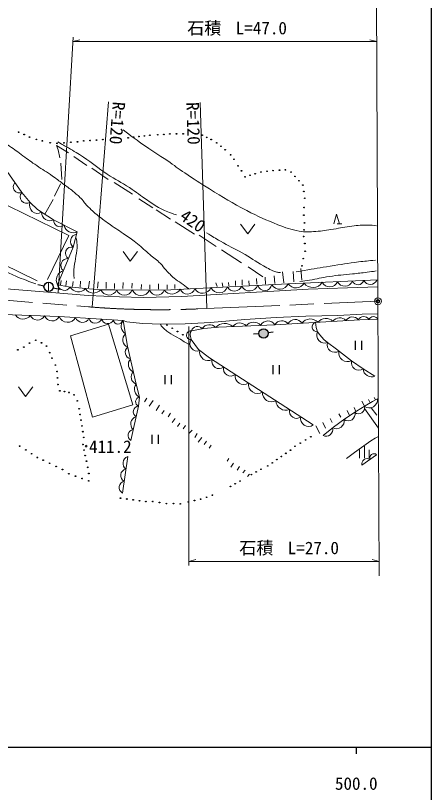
# Model space of a CAD drawing. Units: millimetres, scale not verified. Extents: x 40000 to 680000, y 20000 to 380000.
# Drawn here: x 518166 to 579000, y 198357 to 311956 of the extents above; entities that cross this region are included whole.
import ezdxf
from ezdxf.enums import TextEntityAlignment as Align

# ---------------------------------------------------------------- set-up
doc = ezdxf.new("R2010")
doc.units = ezdxf.units.MM
doc.header["$LTSCALE"] = 1000
doc.header["$PDMODE"] = 32
doc.header["$PDSIZE"] = 500
doc.linetypes.add('CHAIN', pattern=[18.5, 12, -1.5, 3.5, -1.5])
for name, color, linetype, lineweight in [('M-BGD', 7, 'Continuous', 13), ('M-BMK', 2, 'CHAIN', 13), ('M-BMK-SRVR', 3, 'Continuous', 13), ('M-STR-HTXT', 7, 'Continuous', 13), ('M-TTL-BAND', 7, 'Continuous', 25)]:
    doc.layers.add(name, color=color, linetype=linetype, lineweight=lineweight)
doc.layers.add('M-OTRS', color=6, linetype='Continuous')
doc.styles.add('ＭＳ ゴシック', font='')
doc.styles.get('ＭＳ ゴシック').set_extended_font_data('MS Gothic')

msp = doc.modelspace()

# ---------------------------------------------------------------- hatches: boundary and pattern name
at = {"layer": 'M-BGD'}
msp.add_hatch(color=256, dxfattribs=at).paths.add_polyline_path([(555114, 265375, 0.97359), (553768, 265603, 0.01338), (553761, 265567, 0.41421), (554342, 264794, 0.41421)])

# ---------------------------------------------------------------- linework, layer by layer
for p, q in [((524412, 292300), (524180, 292972)), ((524180, 292972), (525933, 291859)), ((524643, 291141), (524412, 292300)), ((528616, 290048), (526670, 291334)), ((524771, 290357), (524945, 287970)), ((516959, 289129), (519083, 286101)), ((531710, 287979), (529346, 289630)), ((535290, 285824), (532579, 287562)), ((524732, 287349), (523880, 285524)), ((519083, 286101), (520282, 284629)), ((538232, 283824), (536217, 285168)), ((520282, 284629), (521375, 283577)), ((523689, 285055), (522436, 282889)), ((521375, 283577), (523709, 282063)), ((540839, 282179), (538754, 283535)), ((564714, 281519), (565134, 282919)), ((565134, 282919), (565554, 281519)), ((523709, 282063), (527200, 280318)), ((544333, 279978), (541517, 281777)), ((551074, 281445), (552124, 280045)), ((552124, 280045), (553174, 281445)), ((565904, 281519), (565204, 281519)), ((527200, 280318), (526609, 278086)), ((547522, 278168), (545031, 279847)), ((526609, 278086), (524317, 272576)), ((533888, 277456), (534938, 276056)), ((534938, 276056), (535988, 277456)), ((551217, 275781), (548275, 277704)), ((554350, 273734), (552195, 275217)), ((560036, 273284), (559882, 274960)), ((555970, 273898), (556082, 272774)), ((557426, 272851), (557232, 274504)), ((558878, 273029), (558770, 274550)), ((523010, 272970), (523010, 271604)), ((524842, 273229), (524736, 272599)), ((525634, 273173), (525547, 272444)), ((526587, 273061), (526506, 272313)), ((527665, 273104), (527597, 272251)), ((528973, 273114), (528854, 272130)), ((530244, 273033), (530157, 272086)), ((531440, 272959), (531409, 272024)), ((532660, 272769), (532622, 272050)), ((533889, 272939), (533865, 272027)), ((535225, 272846), (535186, 272081)), ((539082, 272707), (539087, 271950)), ((539921, 271819), (558048, 272744)), ((541466, 272640), (541466, 272022)), ((547662, 272323), (547482, 272895)), ((548471, 272359), (548383, 272890)), ((549357, 272431), (549300, 272915)), ((550356, 272503), (550319, 273142)), ((551298, 272570), (551308, 273327)), ((552290, 273179), (552321, 272551)), ((553459, 272654), (553413, 273529)), ((554741, 272685), (554669, 273689)), ((558048, 272744), (571155, 273288)), ((512724, 272303), (523453, 271444)), ((524317, 272576), (525936, 272282)), ((525936, 272282), (528375, 272029)), ((528375, 272029), (530626, 271861)), ((530626, 271861), (532686, 271840)), ((532686, 271840), (539921, 271819)), ((536559, 271940), (536579, 272614)), ((537789, 271934), (537800, 272568)), ((540339, 271968), (540346, 272578)), ((542492, 270862), (560967, 271963)), ((560967, 271963), (566736, 272166)), ((566736, 272166), (571159, 272292)), ((523453, 271444), (528773, 271044)), ((528773, 271044), (533351, 270806)), ((533351, 270806), (536842, 270750)), ((536842, 270750), (542492, 270862)), ((516368, 268234), (524553, 267956)), ((560649, 267991), (565324, 268113)), ((565324, 268113), (568868, 268283)), ((568868, 268283), (571176, 268334)), ((524553, 267956), (530740, 267574)), ((530740, 267574), (533886, 267383)), ((533886, 267383), (534442, 267192)), ((534555, 263618), (533886, 267383)), ((534442, 267192), (536736, 266948)), ((542958, 266896), (546677, 267087)), ((546677, 267087), (551682, 267504)), ((551682, 267504), (556305, 267800)), ((556111, 266750), (568546, 267480)), ((556305, 267800), (560649, 267991)), ((562040, 267098), (562156, 266320)), ((568546, 267480), (571179, 267532)), ((526203, 265138), (531772, 266829)), ((531772, 266829), (535329, 255032)), ((536736, 266948), (539586, 266844)), ((539490, 266596), (539360, 266852)), ((539853, 266202), (539490, 266596)), ((539586, 266844), (542958, 266896)), ((540309, 265823), (539853, 266202)), ((540888, 265398), (540309, 265823)), ((543737, 265681), (543911, 265855)), ((543911, 265855), (545684, 266220)), ((545684, 266220), (547839, 266376)), ((547839, 266376), (556111, 266750)), ((562156, 266320), (562330, 265729)), ((529447, 253232), (526203, 265138)), ((541545, 265028), (540888, 265398)), ((542286, 264641), (541545, 265028)), ((543703, 265264), (543737, 265681)), ((543859, 264569), (543703, 265264)), ((562330, 265729), (562666, 265254)), ((562666, 265254), (563234, 264594)), ((535789, 258057), (534555, 263618)), ((542827, 264263), (542286, 264641)), ((543667, 263802), (542827, 264263)), ((544928, 263118), (543859, 264569)), ((563234, 264594), (563801, 264130)), ((563801, 264130), (565087, 263157)), ((546544, 261893), (544928, 263118)), ((565087, 263157), (567323, 261483)), ((561698, 252113), (546544, 261893)), ((567323, 261483), (569003, 260301)), ((569003, 260301), (570741, 259223)), ((536310, 256180), (535789, 258057)), ((518579, 257661), (519629, 256261)), ((519629, 256261), (520679, 257661)), ((536154, 254842), (536310, 256180)), ((537363, 256004), (537025, 255496)), ((537702, 254819), (538295, 255665)), ((569791, 255835), (570045, 255327)), ((570360, 255506), (571094, 255930)), ((570637, 256089), (570807, 255750)), ((535329, 255032), (529447, 253232)), ((535009, 249822), (536154, 254842)), ((538718, 254226), (539226, 254988)), ((567674, 254649), (567928, 254057)), ((568020, 254092), (569279, 254888)), ((568796, 255579), (569147, 254914)), ((569214, 254502), (571247, 251645)), ((569279, 254888), (570360, 255506)), ((570189, 254615), (571008, 253537)), ((539565, 253718), (539903, 254226)), ((540496, 253295), (540835, 253803)), ((565473, 253718), (565727, 253210)), ((566317, 252968), (568020, 254092)), ((566658, 254226), (566997, 253464)), ((541089, 252448), (541512, 253041)), ((541851, 251855), (542189, 252363)), ((563102, 252448), (563525, 251601)), ((564203, 253041), (564457, 252448)), ((564648, 251752), (566317, 252968)), ((542697, 251517), (543036, 252025)), ((543978, 251351), (543538, 250887)), ((562086, 251940), (562679, 250839)), ((563142, 250558), (564648, 251752)), ((544391, 250247), (544729, 250839)), ((544899, 249569), (545407, 250247)), ((570146, 249795), (570748, 250165)), ((570748, 250165), (571252, 250386)), ((545745, 249231), (546084, 249739)), ((546507, 248723), (546761, 249146)), ((567759, 248045), (569115, 249030)), ((569115, 249030), (570146, 249795)), ((569198, 247225), (569198, 248975)), ((566554, 247188), (567759, 248045)), ((568498, 247225), (568498, 248450)), ((568825, 246203), (570980, 247744)), ((569898, 247225), (569898, 248450)), ((533822, 242123), (534570, 247476)), ((549132, 246775), (549386, 247199)), ((549640, 245929), (550063, 246521)), ((550910, 246013), (550571, 245505)), ((551418, 245082), (551757, 245505)), ((552385, 244918), (552096, 244548))]:
    msp.add_line(p, q, dxfattribs=at)
at = {"layer": 'M-BGD', "lineweight": 25}
for p, q in [((521423, 272632), (522342, 272432)), ((523678, 272150), (524632, 271953)), ((552966, 265438), (553755, 265456)), ((555110, 265592), (555863, 265728)), ((567853, 264395), (567853, 263095)), ((568828, 263095), (568828, 264395)), ((555809, 260836), (555809, 259536)), ((556784, 259536), (556784, 260836)), ((540012, 259350), (540012, 258050)), ((540987, 258050), (540987, 259350)), ((538086, 250650), (538086, 249350)), ((539061, 249350), (539061, 250650))]:
    msp.add_line(p, q, dxfattribs=at)
at = {"layer": 'M-BGD'}
msp.add_lwpolyline([(521345, 273141), (511419, 277978), (514920, 285163), (525959, 279783), (522821, 273343)], dxfattribs=at)
at = {"layer": 'M-BGD', "lineweight": 25}
for centre, radius in [((518616, 294899), 50), ((519422, 294564), 50), ((520210, 294188), 50), ((535430, 294171), 50), ((536221, 294262), 50), ((537011, 294353), 50), ((537802, 294444), 50), ((538964, 294530), 50), ((539853, 294584), 50), ((540743, 294638), 50), ((541717, 294663), 50), ((542685, 294659), 50), ((545461, 294457), 50), ((521214, 293850), 50), ((522086, 293637), 50), ((523240, 293359), 50), ((524222, 293270), 50), ((525247, 293352), 50), ((526244, 293420), 50), ((527240, 293488), 50), ((528135, 293635), 50), ((529070, 293694), 50), ((530005, 293753), 50), ((530939, 293813), 50), ((534640, 294080), 50), ((546122, 294141), 50), ((546784, 293825), 50), ((547592, 293337), 50), ((548214, 292838), 50), ((548835, 292339), 50), ((549621, 291589), 50), ((550108, 290935), 50), ((550707, 289979), 50), ((551222, 289250), 50), ((552469, 288597), 50), ((553206, 288829), 50), ((554067, 289076), 50), ((554949, 289180), 50), ((555830, 289284), 50), ((556779, 289354), 50), ((557635, 289386), 50), ((558459, 289077), 50), ((551733, 288365), 50), ((559037, 288441), 50), ((559614, 287804), 50), ((560192, 287168), 50), ((560337, 286248), 50), ((560463, 285235), 50), ((560359, 283891), 50), ((560328, 282763), 50), ((560365, 280633), 50), ((560430, 281628), 50), ((560300, 279638), 50), ((560474, 278635), 50), ((560517, 277491), 50), ((560247, 276412), 50), ((560056, 275353), 50), ((523010, 272287), 683), ((540315, 266701), 50), ((541090, 266230), 50), ((554438, 265471), 683), ((541865, 265758), 50), ((542641, 265287), 50), ((520212, 264073), 50), ((521123, 264475), 50), ((521970, 264101), 50), ((522687, 263627), 50), ((518504, 263083), 50), ((519378, 263478), 50), ((523171, 262661), 50), ((523492, 261854), 50), ((523995, 260850), 50), ((524243, 259918), 50), ((524304, 258966), 50), ((524365, 258014), 50), ((524649, 257091), 50), ((525317, 256962), 50), ((525985, 256832), 50), ((526728, 256492), 50), ((527202, 255630), 50), ((527473, 254472), 50), ((527607, 253632), 50), ((527740, 252791), 50), ((527874, 251951), 50), ((528008, 251111), 50), ((528142, 250271), 50), ((560588, 249905), 50), ((561367, 250373), 50), ((518771, 248984), 50), ((528022, 249243), 50), ((559029, 248969), 50), ((559809, 249437), 50), ((519674, 248440), 50), ((520514, 247888), 50), ((528191, 248429), 50), ((528360, 247615), 50), ((557710, 247942), 50), ((558374, 248403), 50), ((521354, 247335), 50), ((522211, 246942), 50), ((523154, 246488), 50), ((528555, 246804), 50), ((555720, 246557), 50), ((556383, 247019), 50), ((557047, 247480), 50), ((524098, 246034), 50), ((525042, 245579), 50), ((528721, 245896), 50), ((554058, 245616), 50), ((555056, 246096), 50), ((525959, 244960), 50), ((526927, 244615), 50), ((527896, 244271), 50), ((528887, 244988), 50), ((552659, 244827), 50), ((553358, 245222), 50), ((528864, 243926), 50), ((549600, 243107), 50), ((550299, 243501), 50), ((550999, 243896), 50), ((533522, 241394), 50), ((534446, 241267), 50), ((535371, 241140), 50), ((536296, 241013), 50), ((537220, 240886), 50), ((538227, 240908), 50), ((543427, 240833), 50), ((544331, 241042), 50), ((545235, 241252), 50), ((546112, 241523), 50), ((546960, 241837), 50), ((539229, 240751), 50), ((540231, 240593), 50), ((541274, 240588), 50), ((542262, 240566), 50)]:
    msp.add_circle(centre, radius, dxfattribs=at)
at = {"layer": 'M-BGD'}
msp.add_circle((528495, 248995), 121, dxfattribs=at)
for centre, radius, start, end in [((518718, 286912), 889, 135.89537, 294.19541), ((519800, 285460), 961, 138.22055, 300.09032), ((521383, 284208), 1179, 159.09162, 300.12813), ((523201, 283180), 1227, 179.59488, 294.46631), ((524688, 282051), 979, 179.27421, 307.59568), ((526613, 281536), 1352, 191.12464, 295.74525), ((527290, 278925), 1081, 99.35355, 230.96011), ((526381, 277200), 914, 75.5519, 239.27049), ((525776, 275441), 983, 81.97208, 232.85032), ((525548, 273285), 1421, 104.885, 209.9374), ((556818, 273259), 1334, 208.55568, 337.28847), ((559187, 273497), 1365, 213.47434, 331.27658), ((561659, 273761), 1573, 215.81698, 328.93394), ((564106, 273524), 1241, 207.5747, 337.17622), ((566316, 273579), 1193, 206.69798, 338.05294), ((568251, 273503), 907, 204.04739, 340.70353), ((570041, 273708), 1062, 208.37593, 336.37499), ((525296, 272761), 997, 190.70477, 329.73174), ((527348, 272930), 1367, 209.42791, 318.75981), ((529564, 272794), 1414, 212.7737, 318.67462), ((531800, 272369), 1280, 203.37784, 335.55261), ((534102, 272267), 1215, 200.61466, 339.05222), ((536510, 272417), 1401, 204.66737, 334.99952), ((538851, 272197), 1135, 199.13693, 340.52996), ((541043, 272595), 1364, 214.66872, 331.17542), ((543294, 272358), 1137, 201.72901, 344.11514), ((545539, 272631), 1292, 206.86931, 338.97484), ((547926, 272685), 1289, 203.66635, 342.17779), ((550179, 272816), 1153, 207.15643, 338.68772), ((552399, 272956), 1274, 206.00218, 339.84196), ((554609, 272787), 1050, 194.91515, 350.929), ((519258, 268836), 1277, 211.24914, 324.85965), ((521372, 268630), 1194, 206.30265, 329.80614), ((523495, 268478), 1180, 202.35498, 333.75381), ((525781, 268414), 1310, 200.42984, 332.49765), ((527950, 268146), 1062, 198.54871, 334.37879), ((529843, 267951), 973, 195.72581, 337.20168), ((531634, 267847), 935, 196.97112, 336.0733), ((533154, 267507), 667, 183.34579, 349.69864), ((534978, 266561), 1367, 143.02902, 237.12166), ((550948, 265785), 1219, 39.45334, 145.71902), ((552984, 265765), 1352, 41.15398, 144.01839), ((555086, 266058), 1237, 34.00009, 151.17228), ((557111, 266167), 1157, 36.94385, 149.77498), ((559069, 266373), 1144, 32.09626, 154.62258), ((561287, 265999), 1589, 44.87574, 141.8431), ((562261, 266430), 704, 108.25433, 275.64642), ((563559, 266208), 1464, 45.23713, 141.48171), ((565582, 266552), 1211, 41.79036, 144.92848), ((567436, 266756), 1126, 39.09167, 147.62717), ((569085, 267089), 862, 28.94921, 154.01915), ((570516, 267182), 750, 27.8581, 154.42642), ((543824, 265214), 646, 82.25553, 273.10141), ((544770, 265618), 891, 38.66836, 164.5989), ((546525, 265482), 1266, 43.16162, 146.80887), ((548757, 265151), 1773, 48.1337, 137.52915), ((534960, 264553), 1124, 130.1006, 250.36572), ((563393, 265231), 1174, 154.91989, 290.32621), ((544708, 263949), 1051, 143.89194, 292.54984), ((564847, 263807), 1094, 162.81581, 303.07797), ((535226, 262715), 1011, 129.54928, 255.47041), ((546330, 262735), 1243, 168.70391, 298.72037), ((566752, 262678), 1325, 170.78937, 295.5659), ((535837, 260952), 1167, 137.79717, 247.22252), ((547935, 261371), 1044, 164.77951, 309.54769), ((568390, 261214), 1100, 165.88746, 303.86374), ((549662, 260331), 1088, 167.54332, 306.78388), ((570256, 260381), 1255, 183.67304, 292.72914), ((536208, 259105), 1129, 136.85643, 248.16326), ((551520, 259238), 1227, 169.5981, 304.7291), ((536782, 257322), 1236, 143.50038, 247.54784), ((553588, 258080), 1377, 173.73776, 300.58945), ((555599, 256789), 1314, 175.41457, 298.91263), ((536425, 255489), 701, 99.44693, 247.21975), ((557736, 255744), 1506, 184.00805, 290.31916), ((569906, 255779), 1198, 232.7278, 7.27702), ((536198, 254025), 818, 93.13544, 241.18459), ((568357, 254579), 860, 228.26521, 16.69797), ((559263, 254088), 1033, 166.32101, 308.00619), ((566832, 253681), 986, 232.16438, 14.99417), ((536137, 252235), 1123, 107.27459, 227.04544), ((560996, 252999), 1131, 165.93274, 308.39446), ((565089, 252695), 1156, 242.13209, 10.34315), ((535499, 250547), 875, 98.36513, 235.9549), ((563585, 251445), 991, 243.47577, 13.30435), ((570588, 247287), 602, 49.39313, 201.74048), ((534951, 246475), 1072, 110.85799, 233.24658), ((569611, 246376), 805, 58.7132, 192.42041), ((534453, 244708), 919, 98.9256, 245.17897), ((534274, 242952), 944, 102.67464, 241.42993)]:
    msp.add_arc(centre, radius, start, end, dxfattribs=at)
for points, knots in [([(543520, 272003), (542978, 272395), (542842, 272494), (542406, 272808), (541999, 273101), (541748, 273234), (541363, 273555), (540869, 273968), (540639, 274251), (540199, 274720), (539850, 275091), (539715, 275353), (539353, 275710), (538790, 276265), (538401, 276494), (537800, 277008), (537085, 277620), (536724, 278009), (535985, 278591), (535321, 279115), (534928, 279381), (534236, 279866), (533366, 280475), (532857, 280785), (531988, 281395), (531405, 281805), (531076, 282031), (530517, 282473), (529814, 283027), (529435, 283359), (528802, 283990), (528359, 284432), (528185, 284749), (527748, 285195), (527317, 285635), (527052, 285858), (526577, 286250), (526022, 286709), (525683, 286931), (525106, 287362), (524512, 287806), (524185, 288062), (523577, 288486), (522686, 289105), (522154, 289402), (521259, 290015), (520460, 290564), (520033, 290900), (519243, 291463), (518476, 292011), (518067, 292349), (517274, 292858), (516717, 293214), (516388, 293386), (515814, 293715), (515042, 294158), (514598, 294387), (513829, 294835), (513274, 295158), (512959, 295332), (512423, 295685), (511882, 296041), (511613, 296290), (511079, 296658), (510489, 297065), (510159, 297296), (509542, 297662), (508851, 298073), (508414, 298217), (507727, 298635), (507070, 299034), (506736, 299310), (506120, 299771), (505306, 300380), (504850, 300726), (504086, 301398), (503505, 301909), (503241, 302262), (502657, 302769), (502273, 303102), (502140, 303214), (501653, 303596)], [0, 0, 0, 0, 1, 1, 1, 2, 2, 2, 3, 3, 3, 4, 4, 4, 5, 5, 5, 6, 6, 6, 7, 7, 7, 8, 8, 8, 9, 9, 9, 10, 10, 10, 11, 11, 11, 12, 12, 12, 13, 13, 13, 14, 14, 14, 15, 15, 15, 16, 16, 16, 17, 17, 17, 18, 18, 18, 19, 19, 19, 20, 20, 20, 21, 21, 21, 22, 22, 22, 23, 23, 23, 24, 24, 24, 25, 25, 25, 26, 26, 26, 27, 27, 27, 27]), ([(570965, 281223), (570393, 281291), (570218, 281297), (569737, 281315), (568813, 281350), (568293, 281272), (567374, 281176), (566306, 281065), (565724, 280885), (564662, 280724), (563656, 280573), (563095, 280439), (562079, 280377), (561139, 280320), (560597, 280275), (559669, 280435), (558412, 280651), (557730, 280912), (556541, 281373), (554715, 282081), (553716, 282548), (551976, 283447), (549796, 284574), (548636, 285321), (546544, 286604), (545112, 287482), (544323, 287996), (542929, 288933), (541939, 289599), (541416, 290017), (540429, 290688), (538959, 291689), (538092, 292186), (536641, 293214), (535556, 293982), (535202, 294242), (533899, 295230)], [0, 0, 0, 0, 1, 1, 1, 2, 2, 2, 3, 3, 3, 4, 4, 4, 5, 5, 5, 6, 6, 6, 7, 7, 7, 8, 8, 8, 9, 9, 9, 10, 10, 10, 11, 11, 11, 12, 12, 12, 12]), ([(541686, 282812), (540597, 283173), (540237, 283286), (539374, 283733), (538583, 284142), (538186, 284454), (537445, 284949), (536409, 285643), (535878, 286103), (534839, 286792), (533594, 287616), (532820, 287955), (531571, 288773), (530175, 289687), (529485, 290333), (528095, 291258), (527261, 291813), (526773, 292093), (525906, 292596), (525297, 292949), (525097, 293062), (524336, 293479)], [0, 0, 0, 0, 1, 1, 1, 2, 2, 2, 3, 3, 3, 4, 4, 4, 5, 5, 5, 6, 6, 6, 7, 7, 7, 7]), ([(521117, 272704), (519515, 273302), (519073, 273481), (517785, 274034), (515951, 274822), (514936, 275303), (513187, 276263), (512487, 276647), (512004, 276755), (511434, 277315), (511261, 277485), (511168, 277597), (511070, 277819), (510956, 278075), (510906, 278276), (511014, 278534), (511123, 278796), (511323, 278852), (511490, 279081), (511775, 279471), (511871, 279732), (512093, 280161), (512508, 280964), (512641, 281461), (513039, 282272), (513625, 283467), (514312, 283986), (514652, 285273), (514802, 285841), (514745, 286186), (514764, 286773), (514784, 287379), (514774, 287589), (514745, 288324)], [0, 0, 0, 0, 1, 1, 1, 2, 2, 2, 3, 3, 3, 4, 4, 4, 5, 5, 5, 6, 6, 6, 7, 7, 7, 8, 8, 8, 9, 9, 9, 10, 10, 10, 11, 11, 11, 11]), ([(526985, 279504), (527113, 279029), (527143, 278851), (527176, 278424), (527225, 277784), (527083, 277427), (527001, 276791), (526920, 276169), (526803, 275831), (526748, 275206), (526690, 274541), (526703, 274292), (526734, 273496)], [0, 0, 0, 0, 1, 1, 1, 2, 2, 2, 3, 3, 3, 4, 4, 4, 4]), ([(556904, 274366), (556659, 274378), (556570, 274404), (556360, 274447), (555544, 274610), (555170, 274971), (554442, 275374), (553190, 276066), (552541, 276544), (551296, 277250), (550081, 277940), (549364, 278260), (548151, 278954), (547337, 279419), (547073, 279572), (546083, 280170)], [0, 0, 0, 0, 1, 1, 1, 2, 2, 2, 3, 3, 3, 4, 4, 4, 5, 5, 5, 5]), ([(559198, 274463), (559766, 274566), (559911, 274591), (560368, 274671), (561859, 274934), (562696, 275072), (564192, 275308), (565810, 275564), (566712, 275742), (568339, 275934), (569311, 276048), (569632, 276085), (570830, 276189)], [0, 0, 0, 0, 1, 1, 1, 2, 2, 2, 3, 3, 3, 4, 4, 4, 4]), ([(559760, 273074), (560428, 273151), (560608, 273179), (561150, 273259), (562285, 273427), (562901, 273637), (564035, 273804), (565371, 274000), (566129, 274030), (567470, 274180), (568299, 274273), (568764, 274313), (569591, 274424), (570114, 274493), (570283, 274517), (570929, 274615)], [0, 0, 0, 0, 1, 1, 1, 2, 2, 2, 3, 3, 3, 4, 4, 4, 5, 5, 5, 5])]:
    msp.add_open_spline(points, degree=3, knots=knots, dxfattribs=at)
at = {"layer": 'M-BMK'}
for p, q in [((508706, 270977), (528857, 269360)), ((544814, 269059), (571168, 270177))]:
    msp.add_line(p, q, dxfattribs=at)
msp.add_arc((539289, 399386), 130444, 265.41291, 272.4276, dxfattribs=at)
at = {"layer": 'M-BMK-SRVR'}
for p, q in [((570971, 316409), (571168, 270177)), ((571168, 270177), (571339, 230022))]:
    msp.add_line(p, q, dxfattribs=at)
msp.add_circle((571168, 270177), 500, dxfattribs=at)
msp.add_point((571168, 270177), dxfattribs=at)
at = {"layer": 'M-OTRS'}
msp.add_point((571168, 270177), dxfattribs=at)
at = {"layer": 'M-STR-HTXT'}
for p, q in [((526584, 308780), (524421, 271371)), ((526548, 308160), (527548, 308410)), ((526548, 308160), (571006, 308160)), ((571006, 308160), (570006, 308410)), ((529371, 269320), (531772, 299346)), ((546157, 269116), (545171, 299222)), ((543526, 231529), (543526, 266506)), ((543526, 232150), (544526, 232400)), ((543526, 232150), (571330, 232150)), ((571330, 232150), (570330, 232400))]:
    msp.add_line(p, q, dxfattribs=at)
at = {"layer": 'M-TTL-BAND'}
for p, q in [((579000, 20000), (579000, 370000)), ((40000, 205000), (579000, 205000)), ((568000, 205000), (568000, 204000))]:
    msp.add_line(p, q, dxfattribs=at)

# ---------------------------------------------------------------- texts
at = {"layer": 'M-BGD', "style": 'ＭＳ ゴシック'}
msp.add_text('420', height=1833, rotation=325.009, dxfattribs=at).set_placement((541716, 281814), align=Align.BOTTOM_LEFT)
msp.add_text('411.2', height=1833, dxfattribs=at).set_placement((528912, 247460), align=Align.BOTTOM_LEFT)
at = {"layer": 'M-STR-HTXT', "style": 'ＭＳ ゴシック'}
for s, p in [('石積', (543276, 308658)), ('L=47.0', (550378, 308658)), ('石積', (550884, 232648)), ('L=27.0', (557986, 232648))]:
    msp.add_text(s, height=1833, dxfattribs=at).set_placement(p, align=Align.BOTTOM_LEFT)
for rotation, p in [(265.428, (531599, 296348)), (271.876, (542704, 296138))]:
    msp.add_text('R=120', height=1833, rotation=rotation, dxfattribs=at).set_placement(p, align=Align.BOTTOM_CENTER)
at = {"layer": 'M-TTL-BAND', "style": 'ＭＳ ゴシック'}
msp.add_text('500.0', height=1833, dxfattribs=at).set_placement((568000, 198195), align=Align.BOTTOM_CENTER)

doc.saveas('drawing.dxf')
